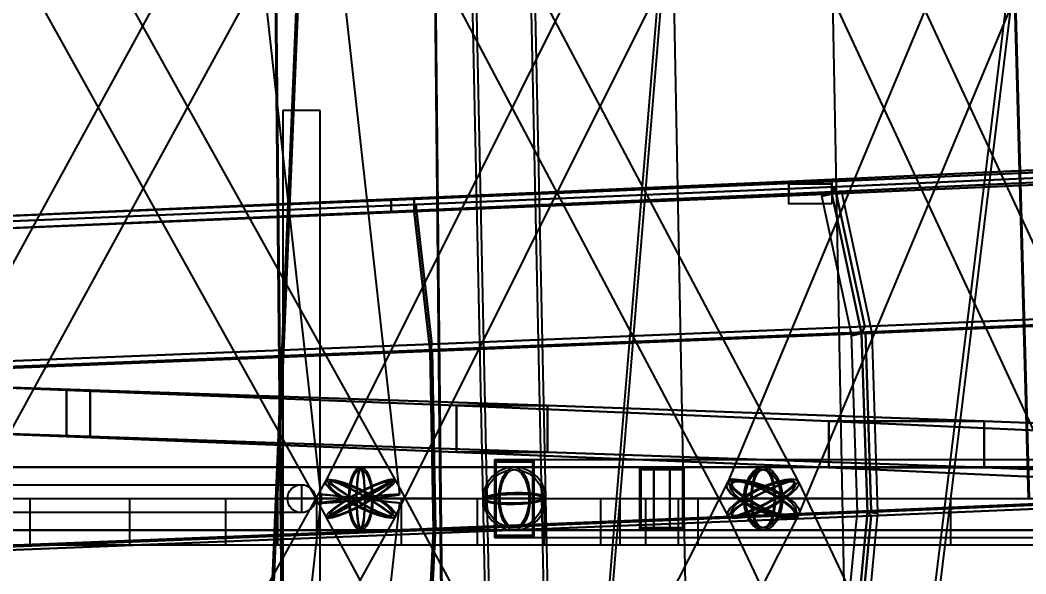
# Model space of a CAD drawing. Header units: millimetres. Extents: x -123812 to 252100, y -3000 to 639000.
# Drawn here: x 587 to 7068, y 449515 to 453083 of the extents above; entities that cross this region are included whole.
import ezdxf

# ---------------------------------------------------------------- set-up
doc = ezdxf.new("R2010")
doc.units = ezdxf.units.MM
for name, color, linetype, lineweight in [('D-STR-CORE', 7, 'Continuous', 25), ('D-STR-DECK', 7, 'Continuous', 25), ('D-STR-DIM', 7, 'Continuous', 13), ('D-STR-STRC', 7, 'Continuous', 25)]:
    doc.layers.add(name, color=color, linetype=linetype, lineweight=lineweight)
doc.styles.add('OpenSansCondensed-Light', font='OpenSansCondensed-Light.ttf')
doc.styles.add('TOWER_UNICODE', font='Arial Unicode.ttf')
doc.dimstyles.new('EZDXF', dxfattribs={"dimtxt": 0.25, "dimasz": 0.175, "dimexe": 0.375, "dimexo": 0.125, "dimgap": 0.1, "dimtad": 1, "dimlfac": 100, "dimzin": 12, "dimdsep": 46, "dimtxsty": 'OpenSansCondensed-Light', "dimblk": 'ARCHTICK', "dimcen": 2.5, "dimazin": 3, "dimtfac": 0.5, "dimtmove": 2, "dimatfit": 3})

# ---------------------------------------------------------------- blocks, each defined once
blk = doc.blocks.new('_ARCHTICK')
at = {"color": 0, "linetype": 'BYBLOCK', "const_width": 0.15}
blk.add_lwpolyline([(-0.5, -0.5), (0.5, 0.5)], dxfattribs=at)

msp = doc.modelspace()

# ---------------------------------------------------------------- linework, layer by layer
at = {"layer": 'D-STR-CORE'}
for points in [[(2280, 375000), (2520, 375000), (2520, 452500), (2280, 452500)], [(2280, 375000), (2520, 375000), (2520, 452500), (2280, 452500)], [(-2400, 450090), (2400, 450090), (2400, 449910), (-2400, 449910)], [(2400, 449910), (-2400, 449910), (-2400, 450090), (2400, 450090)]]:
    msp.add_lwpolyline(points, close=True, dxfattribs=at)
msp.add_circle((2400, 450000), 90, dxfattribs=at)
at = {"layer": 'D-STR-DECK'}
for points in [[(0, 445000), (0, 455000), (2453.9, 455000), (2036.2, 445000)], [(0, 445000), (0, 455000), (2453.9, 455000), (2036.2, 445000)], [(2025.8, 445000), (2443.5, 455000), (4865.8, 455000), (4037.6, 445000)], [(2025.8, 445000), (2443.5, 455000), (4865.8, 455000), (4037.6, 445000)], [(4016.9, 445000), (4845.1, 455000), (7194.4, 455000), (5969.9, 445000)], [(4016.9, 445000), (4845.1, 455000), (7194.4, 455000), (5969.9, 445000)], [(5939.2, 445000), (7163.8, 455000), (9400, 455000), (7800, 445000)], [(5939.2, 445000), (7163.8, 455000), (9400, 455000), (7800, 445000)], [(5541.1, 451963.6), (5541.1, 452043.6), (7993.9, 452157.3), (7993.9, 452077.3)], [(5541.1, 452043.6), (5817.1, 452043.6), (8391.2, 452157.3), (7993.9, 452157.3)], [(5817.1, 452043.6), (5817.1, 451963.6), (8391.2, 452077.3), (8391.2, 452157.3)], [(5817.1, 451963.6), (5837.6, 452009), (8420.7, 452122.7), (8391.2, 452077.3)], [(5837.6, 452009), (6030.3, 451109), (8698.2, 451222.7), (8420.7, 452122.7)], [(2977.5, 451850), (2977.5, 451930), (5541.1, 452043.6), (5541.1, 451963.6)], [(2977.5, 451930), (3126.1, 451930), (5817.1, 452043.6), (5541.1, 452043.6)], [(3126.1, 451930), (3126.1, 451850), (5817.1, 451963.6), (5817.1, 452043.6)], [(5817.1, 451963.6), (5541.1, 451963.6), (7993.9, 452077.3), (8391.2, 452077.3)], [(5817.1, 451963.6), (5541.1, 451963.6), (5541.1, 452043.6), (5817.1, 452043.6)], [(5817.1, 451963.6), (5541.1, 451963.6), (5541.1, 452043.6), (5817.1, 452043.6)], [(5817.1, 451898.6), (5541.1, 451898.6), (5541.1, 452028.6), (5817.1, 452028.6)], [(6009.8, 451063.6), (5817.1, 451963.6), (8391.2, 452077.3), (8668.7, 451177.3)], [(3126.1, 451850), (2977.5, 451850), (5541.1, 451963.6), (5817.1, 451963.6)], [(3126.1, 451850), (3137.1, 451895.4), (5837.6, 452009), (5817.1, 451963.6)], [(3229.9, 450950), (3126.1, 451850), (5817.1, 451963.6), (6009.8, 451063.6)], [(3137.1, 451895.4), (3240.9, 450995.4), (6030.3, 451109), (5837.6, 452009)], [(5946.2, 451050), (5753.5, 451950), (5880.6, 451977.2), (6073.3, 451077.2)], [(6009.8, 451063.6), (5817.1, 451963.6), (5837.6, 452009), (6030.3, 451109)], [(6009.8, 451063.6), (5817.1, 451963.6), (5837.6, 452009), (6030.3, 451109)], [(359.5, 451736.4), (359.5, 451816.4), (2977.5, 451930), (2977.5, 451850)], [(359.5, 451816.4), (377.5, 451816.4), (3126.1, 451930), (2977.5, 451930)], [(377.5, 451816.4), (377.5, 451736.4), (3126.1, 451850), (3126.1, 451930)], [(377.5, 451736.4), (378.8, 451781.7), (3137.1, 451895.4), (3126.1, 451850)], [(378.8, 451781.7), (391.3, 450881.7), (3240.9, 450995.4), (3137.1, 451895.4)], [(3126.1, 451850), (2977.5, 451850), (2977.5, 451930), (3126.1, 451930)], [(3126.1, 451850), (2977.5, 451850), (2977.5, 451930), (3126.1, 451930)], [(3229.9, 450950), (3126.1, 451850), (3137.1, 451895.4), (3240.9, 450995.4)], [(3229.9, 450950), (3126.1, 451850), (3137.1, 451895.4), (3240.9, 450995.4)], [(377.5, 451736.4), (359.5, 451736.4), (2977.5, 451850), (3126.1, 451850)], [(390, 450836.4), (377.5, 451736.4), (3126.1, 451850), (3229.9, 450950)], [(6030.3, 451109), (6009.8, 451063.6), (8668.7, 451177.3), (8698.2, 451222.7)], [(6009.8, 451063.6), (6034.5, 451071.9), (8704.3, 451185.6), (8668.7, 451177.3)], [(6047.1, 449913.6), (6009.8, 451063.6), (8668.7, 451177.3), (8722.4, 450027.3)], [(6034.5, 451071.9), (6071.8, 449921.9), (8758, 450035.6), (8704.3, 451185.6)], [(3240.9, 450995.4), (3229.9, 450950), (6009.8, 451063.6), (6030.3, 451109)], [(3229.9, 450950), (3243.2, 450958.3), (6034.5, 451071.9), (6009.8, 451063.6)], [(3250, 449800), (3229.9, 450950), (6009.8, 451063.6), (6047.1, 449913.6)], [(3243.2, 450958.3), (3263.3, 449808.3), (6071.8, 449921.9), (6034.5, 451071.9)], [(5982.1, 449911.5), (5944.8, 451061.5), (6074.8, 451065.7), (6112, 449915.7)], [(6047.1, 449913.6), (6009.8, 451063.6), (6034.5, 451071.9), (6071.8, 449921.9)], [(6047.1, 449913.6), (6009.8, 451063.6), (6034.5, 451071.9), (6071.8, 449921.9)], [(391.3, 450881.7), (390, 450836.4), (3229.9, 450950), (3240.9, 450995.4)], [(390, 450836.4), (391.6, 450844.7), (3243.2, 450958.3), (3229.9, 450950)], [(392.4, 449686.4), (390, 450836.4), (3229.9, 450950), (3250, 449800)], [(391.6, 450844.7), (394, 449694.7), (3263.3, 449808.3), (3243.2, 450958.3)], [(3250, 449800), (3229.9, 450950), (3243.2, 450958.3), (3263.3, 449808.3)], [(3250, 449800), (3229.9, 450950), (3243.2, 450958.3), (3263.3, 449808.3)], [(1039.1, 450400), (1039.1, 450700), (-1942.7, 450800), (-1942.7, 450500)], [(1039.1, 450700), (886.1, 450700), (-1656.7, 450800), (-1942.7, 450800)], [(886.1, 450700), (886.1, 450400), (-1656.7, 450500), (-1656.7, 450800)], [(886.1, 450400), (1039.1, 450400), (1039.1, 450700), (886.1, 450700)], [(3986.1, 450600), (3399.2, 450600), (886.1, 450700), (1039.1, 450700)], [(3399.2, 450600), (3399.2, 450300), (886.1, 450400), (886.1, 450700)], [(886.1, 450400), (1039.1, 450400), (1039.1, 450700), (886.1, 450700)], [(3986.1, 450300), (3986.1, 450600), (1039.1, 450700), (1039.1, 450400)], [(3399.2, 450300), (3986.1, 450300), (3986.1, 450600), (3399.2, 450600)], [(6799.6, 450500), (5798.4, 450500), (3399.2, 450600), (3986.1, 450600)], [(5798.4, 450500), (5798.4, 450200), (3399.2, 450300), (3399.2, 450600)], [(3399.2, 450300), (3986.1, 450300), (3986.1, 450600), (3399.2, 450600)], [(6799.6, 450200), (6799.6, 450500), (3986.1, 450600), (3986.1, 450300)], [(886.1, 450400), (1039.1, 450400), (-1942.7, 450500), (-1656.7, 450500)], [(5798.4, 450200), (6799.6, 450200), (6799.6, 450500), (5798.4, 450500)], [(9385.4, 450400), (8003.5, 450400), (5798.4, 450500), (6799.6, 450500)], [(8003.5, 450400), (8003.5, 450100), (5798.4, 450200), (5798.4, 450500)], [(5798.4, 450200), (6799.6, 450200), (6799.6, 450500), (5798.4, 450500)], [(9385.4, 450100), (9385.4, 450400), (6799.6, 450500), (6799.6, 450200)], [(3399.2, 450300), (3986.1, 450300), (1039.1, 450400), (886.1, 450400)], [(5798.4, 450200), (6799.6, 450200), (3986.1, 450300), (3399.2, 450300)], [(8003.5, 450100), (9385.4, 450100), (6799.6, 450200), (5798.4, 450200)], [(5947.6, 448863.6), (6047.1, 449913.6), (8722.4, 450027.3), (8579.2, 448977.3)], [(6071.8, 449921.9), (6047.1, 449913.6), (8722.4, 450027.3), (8758, 450035.6)], [(6047.1, 449913.6), (6070.9, 449890.3), (8756.6, 450004), (8722.4, 450027.3)], [(0, 449700), (0, 450000), (2245.1, 450000), (2245.1, 449700)], [(0, 449700), (0, 450000), (2245.1, 450000), (2245.1, 449700)], [(652.6, 449700), (652.6, 450000), (4451.7, 450000), (4451.7, 449700)], [(652.6, 449700), (652.6, 450000), (4451.7, 450000), (4451.7, 449700)], [(1294.1, 449700), (1294.1, 450000), (6582.2, 450000), (6582.2, 449700)], [(1294.1, 449700), (1294.1, 450000), (6582.2, 450000), (6582.2, 449700)], [(1913.4, 449700), (1913.4, 450000), (8600, 450000), (8600, 449700)], [(1913.4, 449700), (1913.4, 450000), (8600, 450000), (8600, 449700)], [(2500, 449700), (2500, 450000), (10470.7, 450000), (10470.7, 449700)], [(2500, 449700), (2500, 450000), (10470.7, 450000), (10470.7, 449700)], [(3043.8, 449700), (3043.8, 450000), (12162.2, 450000), (12162.2, 449700)], [(3043.8, 449700), (3043.8, 450000), (12162.2, 450000), (12162.2, 449700)], [(3535.5, 449700), (3535.5, 450000), (13645.7, 450000), (13645.7, 449700)], [(3535.5, 449700), (3535.5, 450000), (13645.7, 450000), (13645.7, 449700)], [(3966.8, 449700), (3966.8, 450000), (14895.6, 450000), (14895.6, 449700)], [(3966.8, 449700), (3966.8, 450000), (14895.6, 450000), (14895.6, 449700)], [(4330.1, 449700), (4330.1, 450000), (15890.7, 450000), (15890.7, 449700)], [(4330.1, 449700), (4330.1, 450000), (15890.7, 450000), (15890.7, 449700)], [(4619.4, 449700), (4619.4, 450000), (16613.9, 450000), (16613.9, 449700)], [(4619.4, 449700), (4619.4, 450000), (16613.9, 450000), (16613.9, 449700)], [(4829.6, 449700), (4829.6, 450000), (17052.9, 450000), (17052.9, 449700)], [(4829.6, 449700), (4829.6, 450000), (17052.9, 450000), (17052.9, 449700)], [(4957.2, 449700), (4957.2, 450000), (17200, 450000), (17200, 449700)], [(4957.2, 449700), (4957.2, 450000), (17200, 450000), (17200, 449700)], [(6070.9, 449890.3), (5971.4, 448840.3), (8613.4, 448954), (8756.6, 450004)], [(3196.4, 448750), (3250, 449800), (6047.1, 449913.6), (5947.6, 448863.6)], [(3262.8, 449776.7), (3209.2, 448726.7), (5971.4, 448840.3), (6070.9, 449890.3)], [(3263.3, 449808.3), (3250, 449800), (6047.1, 449913.6), (6071.8, 449921.9)], [(3250, 449800), (3262.8, 449776.7), (6070.9, 449890.3), (6047.1, 449913.6)], [(5882.9, 448869.8), (5982.4, 449919.8), (6111.8, 449907.5), (6012.3, 448857.5)], [(5947.6, 448863.6), (6047.1, 449913.6), (6070.9, 449890.3), (5971.4, 448840.3)], [(5947.6, 448863.6), (6047.1, 449913.6), (6070.9, 449890.3), (5971.4, 448840.3)], [(386, 448636.4), (392.4, 449686.4), (3250, 449800), (3196.4, 448750)], [(394, 449663), (387.5, 448613), (3209.2, 448726.7), (3262.8, 449776.7)], [(394, 449694.7), (392.4, 449686.4), (3250, 449800), (3263.3, 449808.3)], [(392.4, 449686.4), (394, 449663), (3262.8, 449776.7), (3250, 449800)], [(3196.4, 448750), (3250, 449800), (3262.8, 449776.7), (3209.2, 448726.7)], [(3196.4, 448750), (3250, 449800), (3262.8, 449776.7), (3209.2, 448726.7)]]:
    msp.add_lwpolyline(points, close=True, dxfattribs=at)
at = {"layer": 'D-STR-STRC'}
for points in [[(-252.4, 474971.9), (2529.9, 449971.9), (2538.5, 449971.3), (2563.7, 449972.6), (2603.8, 449975.8), (2656.1, 449980.6), (2717, 449986.8), (2782.3, 449993.8), (2847.6, 450001.3), (2908.5, 450008.7), (2960.8, 450015.5), (3000.9, 450021.2), (3026.1, 450025.5), (3034.7, 450028.1), (252.4, 475028.1)], [(3036.6, 474995.8), (3569, 449995.8), (3575.9, 449987.5), (3596.2, 449980.1), (3628.5, 449974.1), (3670.6, 449969.8), (3719.6, 449967.5), (3772.2, 449967.5), (3824.8, 449969.7), (3873.8, 449974), (3915.8, 449980), (3948.1, 449987.4), (3968.4, 449995.7), (3975.3, 450004.2), (3442.9, 475004.2)], [(223.1, 449880.5), (2955.1, 454880.5), (2945.5, 454892.9), (2921.4, 454912.5), (2884.4, 454938.2), (2837, 454968), (2782.5, 455000), (2724.5, 455032), (2667, 455061.8), (2613.9, 455087.5), (2568.9, 455107.1), (2535, 455119.5), (2514.6, 455123.7), (2508.9, 455119.5), (-223.1, 450119.5)], [(-221.4, 454876.3), (2560.9, 449876.3), (2572.5, 449880.5), (2598.4, 449892.9), (2636.8, 449912.5), (2685.2, 449938.2), (2740.1, 449968), (2798, 450000), (2854.7, 450032), (2906.6, 450061.8), (2950, 450087.5), (2981.9, 450107.1), (3000.2, 450119.5), (3003.7, 450123.7), (221.4, 455123.7)], [(2507.9, 454880.5), (5150.9, 449880.5), (5164.7, 449876.3), (5192.7, 449880.5), (5233.2, 449892.9), (5283.4, 449912.5), (5339.8, 449938.2), (5398.5, 449968), (5455.7, 450000), (5507.4, 450032), (5550.1, 450061.8), (5580.8, 450087.5), (5597.5, 450107.1), (5599.1, 450119.5), (2956.1, 455119.5)], [(5049.2, 455107.1), (2553.7, 450107.1), (2561.8, 450087.5), (2585, 450061.8), (2621.6, 450032), (2669.1, 450000), (2724.4, 449968), (2783.6, 449938.2), (2842.7, 449912.5), (2897.7, 449892.9), (2944.8, 449880.5), (2980.9, 449876.3), (3003.4, 449880.5), (3010.9, 449892.9), (5506.4, 454892.9)], [(5047.5, 454892.9), (7371.1, 449892.9), (7386.5, 449880.5), (7416.5, 449876.3), (7459.1, 449880.5), (7511.4, 449892.9), (7569.9, 449912.5), (7630.5, 449938.2), (7689.1, 449968), (7741.7, 450000), (7784.8, 450032), (7815.4, 450061.8), (7831.4, 450087.5), (7831.7, 450107.1), (5508.1, 455107.1)], [(7227.4, 455087.5), (5138.5, 450087.5), (5146.2, 450061.8), (5169.5, 450032), (5206.8, 450000), (5255.6, 449968), (5312.5, 449938.2), (5373.6, 449912.5), (5434.9, 449892.9), (5492, 449880.5), (5541.2, 449876.3), (5579.1, 449880.5), (5603.1, 449892.9), (5611.5, 449912.5), (7700.4, 454912.5)], [(0, 449796.8), (2782.3, 449796.8), (2789.2, 449803.7), (2795.6, 449824), (2801.1, 449856.3), (2805.3, 449898.4), (2807.9, 449947.4), (2808.8, 450000), (2807.9, 450052.6), (2805.3, 450101.6), (2801.1, 450143.7), (2795.6, 450176), (2789.2, 450196.3), (2782.3, 450203.2), (0, 450203.2)], [(0, 449796.8), (2782.3, 449796.8), (2789.2, 449803.7), (2795.6, 449824), (2801.1, 449856.3), (2805.3, 449898.4), (2807.9, 449947.4), (2808.8, 450000), (2807.9, 450052.6), (2805.3, 450101.6), (2801.1, 450143.7), (2795.6, 450176), (2789.2, 450196.3), (2782.3, 450203.2), (0, 450203.2)], [(0, 449796.8), (3772.2, 449796.8), (3798.5, 449803.7), (3823, 449824), (3844, 449856.3), (3860.2, 449898.4), (3870.3, 449947.4), (3873.8, 450000), (3870.3, 450052.6), (3860.2, 450101.6), (3844, 450143.7), (3823, 450176), (3798.5, 450196.3), (3772.2, 450203.2), (0, 450203.2)], [(0, 449796.8), (3772.2, 449796.8), (3798.5, 449803.7), (3823, 449824), (3844, 449856.3), (3860.2, 449898.4), (3870.3, 449947.4), (3873.8, 450000), (3870.3, 450052.6), (3860.2, 450101.6), (3844, 450143.7), (3823, 450176), (3798.5, 450196.3), (3772.2, 450203.2), (0, 450203.2)], [(7601.4, 450203.2), (5375, 450203.2), (5343, 450196.3), (5313.1, 450176), (5287.5, 450143.7), (5267.9, 450101.6), (5255.5, 450052.6), (5251.3, 450000), (5255.5, 449947.4), (5267.9, 449898.4), (5287.5, 449856.3), (5313.1, 449824), (5343, 449803.7), (5375, 449796.8), (7601.4, 449796.8)], [(7601.4, 450203.2), (5375, 450203.2), (5343, 450196.3), (5313.1, 450176), (5287.5, 450143.7), (5267.9, 450101.6), (5255.5, 450052.6), (5251.3, 450000), (5255.5, 449947.4), (5267.9, 449898.4), (5287.5, 449856.3), (5313.1, 449824), (5343, 449803.7), (5375, 449796.8), (7601.4, 449796.8)], [(222.1, 444878.9), (3004.5, 449878.9), (2994.9, 449891.4), (2970.9, 449911.3), (2934, 449937.3), (2886.8, 449967.5), (2832.5, 450000), (2774.7, 450032.5), (2717.5, 450062.7), (2664.7, 450088.7), (2619.9, 450108.6), (2586.1, 450121.1), (2565.8, 450125.4), (2560.2, 450121.1), (-222.1, 445121.1)], [(5695.4, 445121.1), (3005.5, 450121.1), (2991.7, 450125.4), (2963.5, 450121.1), (2923.1, 450108.6), (2873, 450088.7), (2816.8, 450062.7), (2758.2, 450032.5), (2701.3, 450000), (2649.8, 449967.5), (2607.4, 449937.3), (2577, 449911.3), (2560.5, 449891.4), (2559.1, 449878.9), (5249, 444878.9)], [(3060.4, 444891.4), (5602.8, 449891.4), (5594.8, 449911.3), (5571.7, 449937.3), (5535.3, 449967.5), (5487.9, 450000), (5432.9, 450032.5), (5373.9, 450062.7), (5314.9, 450088.7), (5260.1, 450108.6), (5213.1, 450121.1), (5177.1, 450125.4), (5154.7, 450121.1), (5147.2, 450108.6), (2604.8, 445108.6)], [(7968.5, 445108.6), (5604.6, 450108.6), (5589.1, 450121.1), (5559, 450125.4), (5516.3, 450121.1), (5464, 450108.6), (5405.7, 450088.7), (5345.2, 450062.7), (5286.8, 450032.5), (5234.4, 450000), (5191.6, 449967.5), (5161.3, 449937.3), (5145.5, 449911.3), (5145.4, 449891.4), (7509.3, 444891.4)], [(252.4, 424971.9), (3034.7, 449971.9), (3026.1, 449972.9), (3000.9, 449975.8), (2960.8, 449980.3), (2908.5, 449986.2), (2847.6, 449992.9), (2782.3, 450000.2), (2717, 450007.5), (2656.1, 450014.2), (2603.8, 450020), (2563.7, 450024.4), (2538.5, 450027.2), (2529.9, 450028.1), (-252.4, 425028.1)], [(4507.7, 425004.2), (3975.3, 450004.2), (3968.4, 450013.7), (3948.1, 450022.3), (3915.8, 450029.3), (3873.8, 450034.4), (3824.8, 450037.1), (3772.2, 450037.3), (3719.6, 450034.9), (3670.6, 450030.2), (3628.5, 450023.4), (3596.2, 450015), (3575.9, 450005.6), (3569, 449995.8), (4101.4, 424995.8)]]:
    msp.add_lwpolyline(points, dxfattribs=at)
for points in [[(3062, 475000), (3594.4, 450000), (3950, 450000), (3417.6, 475000)], [(3062, 475000), (3594.4, 450000), (3950, 450000), (3417.6, 475000)], [(2214.3, 455000), (2263.5, 450000), (3301.2, 450000), (3249.7, 455000)], [(2220, 455000), (2269.9, 450000), (3294.7, 450000), (3243.9, 455000)], [(4765.8, 455000), (4862.6, 450000), (5887.4, 450000), (5789.7, 455000)], [(4765.8, 455000), (4862.6, 450000), (5887.4, 450000), (5789.7, 455000)], [(6946.2, 455000), (7082.6, 450000), (8120.2, 450000), (7981.6, 455000)], [(6952, 455000), (7089, 450000), (8113.8, 450000), (7975.9, 455000)], [(-51.8, 449800), (4774.2, 449800), (4774.2, 450200), (-51.8, 450200)], [(-51.8, 449800), (4774.2, 449800), (4774.2, 450200), (-51.8, 450200)], [(2704.5, 450000), (2707.2, 449947.4), (2715, 449898.4), (2727.3, 449856.3), (2743.4, 449824), (2762.2, 449803.7), (2782.3, 449796.8), (5375, 449796.8), (5395.1, 449803.7), (5413.9, 449824), (5430, 449856.3), (5442.3, 449898.4), (5450.1, 449947.4), (5452.8, 450000), (5450.1, 450052.6), (5442.3, 450101.6), (5430, 450143.7), (5413.9, 450176), (5395.1, 450196.3), (5375, 450203.2), (2782.3, 450203.2), (2762.2, 450196.3), (2743.4, 450176), (2727.3, 450143.7), (2715, 450101.6), (2707.2, 450052.6)], [(2860.1, 450000), (2857.4, 449947.4), (2849.6, 449898.4), (2837.3, 449856.3), (2821.2, 449824), (2802.4, 449803.7), (2782.3, 449796.8), (2762.2, 449803.7), (2743.4, 449824), (2727.3, 449856.3), (2715, 449898.4), (2707.2, 449947.4), (2704.5, 450000), (2707.2, 450052.6), (2715, 450101.6), (2727.3, 450143.7), (2743.4, 450176), (2762.2, 450196.3), (2782.3, 450203.2), (2802.4, 450196.3), (2821.2, 450176), (2837.3, 450143.7), (2849.6, 450101.6), (2857.4, 450052.6)], [(2704.5, 450000), (2707.2, 449947.4), (2715, 449898.4), (2727.3, 449856.3), (2743.4, 449824), (2762.2, 449803.7), (2782.3, 449796.8), (5375, 449796.8), (5395.1, 449803.7), (5413.9, 449824), (5430, 449856.3), (5442.3, 449898.4), (5450.1, 449947.4), (5452.8, 450000), (5450.1, 450052.6), (5442.3, 450101.6), (5430, 450143.7), (5413.9, 450176), (5395.1, 450196.3), (5375, 450203.2), (2782.3, 450203.2), (2762.2, 450196.3), (2743.4, 450176), (2727.3, 450143.7), (2715, 450101.6), (2707.2, 450052.6)], [(2860.1, 450000), (2857.4, 449947.4), (2849.6, 449898.4), (2837.3, 449856.3), (2821.2, 449824), (2802.4, 449803.7), (2782.3, 449796.8), (2762.2, 449803.7), (2743.4, 449824), (2727.3, 449856.3), (2715, 449898.4), (2707.2, 449947.4), (2704.5, 450000), (2707.2, 450052.6), (2715, 450101.6), (2727.3, 450143.7), (2743.4, 450176), (2762.2, 450196.3), (2782.3, 450203.2), (2802.4, 450196.3), (2821.2, 450176), (2837.3, 450143.7), (2849.6, 450101.6), (2857.4, 450052.6)], [(2808.8, 450000), (2807.9, 449947.4), (2805.3, 449898.4), (2801.1, 449856.3), (2795.6, 449824), (2789.2, 449803.7), (2782.3, 449796.8), (2775.4, 449803.7), (2769, 449824), (2763.6, 449856.3), (2759.3, 449898.4), (2756.7, 449947.4), (2755.8, 450000), (2756.7, 450052.6), (2759.3, 450101.6), (2763.6, 450143.7), (2769, 450176), (2775.4, 450196.3), (2782.3, 450203.2), (2789.2, 450196.3), (2795.6, 450176), (2801.1, 450143.7), (2805.3, 450101.6), (2807.9, 450052.6)], [(2808.8, 450000), (2807.9, 449947.4), (2805.3, 449898.4), (2801.1, 449856.3), (2795.6, 449824), (2789.2, 449803.7), (2782.3, 449796.8), (2775.4, 449803.7), (2769, 449824), (2763.6, 449856.3), (2759.3, 449898.4), (2756.7, 449947.4), (2755.8, 450000), (2756.7, 450052.6), (2759.3, 450101.6), (2763.6, 450143.7), (2769, 450176), (2775.4, 450196.3), (2782.3, 450203.2), (2789.2, 450196.3), (2795.6, 450176), (2801.1, 450143.7), (2805.3, 450101.6), (2807.9, 450052.6)], [(3569, 450000), (3575.9, 449947.4), (3596.2, 449898.4), (3628.5, 449856.3), (3670.6, 449824), (3719.6, 449803.7), (3772.2, 449796.8), (3824.8, 449803.7), (3873.8, 449824), (3915.9, 449856.3), (3948.2, 449898.4), (3968.5, 449947.4), (3975.4, 450000), (3968.5, 450052.6), (3948.2, 450101.6), (3915.9, 450143.7), (3873.8, 450176), (3824.8, 450196.3), (3772.2, 450203.2), (3719.6, 450196.3), (3670.6, 450176), (3628.5, 450143.7), (3596.2, 450101.6), (3575.9, 450052.6)], [(3647.2, 449750), (8304.5, 449750), (8304.5, 450250), (3647.2, 450250)], [(3897.2, 450250), (3647.2, 450250), (3647.2, 449750), (3897.2, 449750)], [(3647.2, 449750), (8304.5, 449750), (8304.5, 450250), (3647.2, 450250)], [(3647.2, 450250), (3897.2, 450250), (3897.2, 449750), (3647.2, 449750)], [(3891.2, 450238), (3653.2, 450238), (3653.2, 449762), (3891.2, 449762)], [(3653.2, 450238), (3891.2, 450238), (3891.2, 449762), (3653.2, 449762)], [(3873.8, 450000), (3870.3, 449947.4), (3860.2, 449898.4), (3844, 449856.3), (3823, 449824), (3798.5, 449803.7), (3772.2, 449796.8), (3745.9, 449803.7), (3721.4, 449824), (3700.3, 449856.3), (3684.2, 449898.4), (3674, 449947.4), (3670.6, 450000), (3674, 450052.6), (3684.2, 450101.6), (3700.3, 450143.7), (3721.4, 450176), (3745.9, 450196.3), (3772.2, 450203.2), (3798.5, 450196.3), (3823, 450176), (3844, 450143.7), (3860.2, 450101.6), (3870.3, 450052.6)], [(3873.8, 450000), (3870.3, 449947.4), (3860.2, 449898.4), (3844, 449856.3), (3823, 449824), (3798.5, 449803.7), (3772.2, 449796.8), (3745.9, 449803.7), (3721.4, 449824), (3700.3, 449856.3), (3684.2, 449898.4), (3674, 449947.4), (3670.6, 450000), (3674, 450052.6), (3684.2, 450101.6), (3700.3, 450143.7), (3721.4, 450176), (3745.9, 450196.3), (3772.2, 450203.2), (3798.5, 450196.3), (3823, 450176), (3844, 450143.7), (3860.2, 450101.6), (3870.3, 450052.6)], [(4581, 449800), (8320.9, 449800), (8320.9, 450200), (4581, 450200)], [(4581, 450200), (4863.8, 450200), (4863.8, 449800), (4581, 449800)], [(4581, 449800), (8320.9, 449800), (8320.9, 450200), (4581, 450200)], [(4581, 450200), (4863.8, 450200), (4863.8, 449800), (4581, 449800)], [(4670.7, 450200), (4774.2, 450200), (4774.2, 449800), (4670.7, 449800)], [(4670.7, 450200), (4774.2, 450200), (4774.2, 449800), (4670.7, 449800)], [(5498.7, 450000), (5494.5, 449947.4), (5482.1, 449898.4), (5462.5, 449856.3), (5436.9, 449824), (5407, 449803.7), (5375, 449796.8), (5343, 449803.7), (5313.1, 449824), (5287.5, 449856.3), (5267.9, 449898.4), (5255.5, 449947.4), (5251.3, 450000), (5255.5, 450052.6), (5267.9, 450101.6), (5287.5, 450143.7), (5313.1, 450176), (5343, 450196.3), (5375, 450203.2), (5407, 450196.3), (5436.9, 450176), (5462.5, 450143.7), (5482.1, 450101.6), (5494.5, 450052.6)], [(5498.7, 450000), (5494.5, 449947.4), (5482.1, 449898.4), (5462.5, 449856.3), (5436.9, 449824), (5407, 449803.7), (5375, 449796.8), (5343, 449803.7), (5313.1, 449824), (5287.5, 449856.3), (5267.9, 449898.4), (5255.5, 449947.4), (5251.3, 450000), (5255.5, 450052.6), (5267.9, 450101.6), (5287.5, 450143.7), (5313.1, 450176), (5343, 450196.3), (5375, 450203.2), (5407, 450196.3), (5436.9, 450176), (5462.5, 450143.7), (5482.1, 450101.6), (5494.5, 450052.6)], [(5452.8, 450000), (5450.1, 449947.4), (5442.3, 449898.4), (5430, 449856.3), (5413.9, 449824), (5395.1, 449803.7), (5375, 449796.8), (5354.9, 449803.7), (5336.1, 449824), (5320, 449856.3), (5307.7, 449898.4), (5299.9, 449947.4), (5297.2, 450000), (5299.9, 450052.6), (5307.7, 450101.6), (5320, 450143.7), (5336.1, 450176), (5354.9, 450196.3), (5375, 450203.2), (5395.1, 450196.3), (5413.9, 450176), (5430, 450143.7), (5442.3, 450101.6), (5450.1, 450052.6)], [(5452.8, 450000), (5450.1, 449947.4), (5442.3, 449898.4), (5430, 449856.3), (5413.9, 449824), (5395.1, 449803.7), (5375, 449796.8), (5354.9, 449803.7), (5336.1, 449824), (5320, 449856.3), (5307.7, 449898.4), (5299.9, 449947.4), (5297.2, 450000), (5299.9, 450052.6), (5307.7, 450101.6), (5320, 450143.7), (5336.1, 450176), (5354.9, 450196.3), (5375, 450203.2), (5395.1, 450196.3), (5413.9, 450176), (5430, 450143.7), (5442.3, 450101.6), (5450.1, 450052.6)], [(2853.9, 450000), (2851.5, 449951.5), (2844.3, 449906.4), (2833, 449867.6), (2818.1, 449837.9), (2800.8, 449819.2), (2782.3, 449812.8), (2763.8, 449819.2), (2746.5, 449837.9), (2731.6, 449867.6), (2720.3, 449906.4), (2713.1, 449951.5), (2710.7, 450000), (2713.1, 450048.5), (2720.3, 450093.6), (2731.6, 450132.4), (2746.5, 450162.1), (2763.8, 450180.8), (2782.3, 450187.2), (2800.8, 450180.8), (2818.1, 450162.1), (2833, 450132.4), (2844.3, 450093.6), (2851.5, 450048.5)], [(2853.9, 450000), (2851.5, 449951.5), (2844.3, 449906.4), (2833, 449867.6), (2818.1, 449837.9), (2800.8, 449819.2), (2782.3, 449812.8), (2763.8, 449819.2), (2746.5, 449837.9), (2731.6, 449867.6), (2720.3, 449906.4), (2713.1, 449951.5), (2710.7, 450000), (2713.1, 450048.5), (2720.3, 450093.6), (2731.6, 450132.4), (2746.5, 450162.1), (2763.8, 450180.8), (2782.3, 450187.2), (2800.8, 450180.8), (2818.1, 450162.1), (2833, 450132.4), (2844.3, 450093.6), (2851.5, 450048.5)], [(2806.7, 450000), (2805.9, 449951.5), (2803.5, 449906.4), (2799.6, 449867.6), (2794.5, 449837.9), (2788.6, 449819.2), (2782.3, 449812.8), (2776, 449819.2), (2770.1, 449837.9), (2765, 449867.6), (2761.1, 449906.4), (2758.7, 449951.5), (2757.9, 450000), (2758.7, 450048.5), (2761.1, 450093.6), (2765, 450132.4), (2770.1, 450162.1), (2776, 450180.8), (2782.3, 450187.2), (2788.6, 450180.8), (2794.5, 450162.1), (2799.6, 450132.4), (2803.5, 450093.6), (2805.9, 450048.5)], [(2806.7, 450000), (2805.9, 449951.5), (2803.5, 449906.4), (2799.6, 449867.6), (2794.5, 449837.9), (2788.6, 449819.2), (2782.3, 449812.8), (2776, 449819.2), (2770.1, 449837.9), (2765, 449867.6), (2761.1, 449906.4), (2758.7, 449951.5), (2757.9, 450000), (2758.7, 450048.5), (2761.1, 450093.6), (2765, 450132.4), (2770.1, 450162.1), (2776, 450180.8), (2782.3, 450187.2), (2788.6, 450180.8), (2794.5, 450162.1), (2799.6, 450132.4), (2803.5, 450093.6), (2805.9, 450048.5)], [(3959.4, 450000), (3953, 449951.5), (3934.3, 449906.4), (3904.5, 449867.6), (3865.8, 449837.9), (3820.6, 449819.2), (3772.2, 449812.8), (3723.7, 449819.2), (3678.6, 449837.9), (3639.8, 449867.6), (3610.1, 449906.4), (3591.4, 449951.5), (3585, 450000), (3591.4, 450048.5), (3610.1, 450093.6), (3639.8, 450132.4), (3678.6, 450162.1), (3723.7, 450180.8), (3772.2, 450187.2), (3820.6, 450180.8), (3865.8, 450162.1), (3904.5, 450132.4), (3934.3, 450093.6), (3953, 450048.5)], [(3865.8, 450000), (3862.6, 449951.5), (3853.2, 449906.4), (3838.4, 449867.6), (3819, 449837.9), (3796.4, 449819.2), (3772.2, 449812.8), (3748, 449819.2), (3725.4, 449837.9), (3706, 449867.6), (3691.1, 449906.4), (3681.8, 449951.5), (3678.6, 450000), (3681.8, 450048.5), (3691.1, 450093.6), (3706, 450132.4), (3725.4, 450162.1), (3748, 450180.8), (3772.2, 450187.2), (3796.4, 450180.8), (3819, 450162.1), (3838.4, 450132.4), (3853.2, 450093.6), (3862.6, 450048.5)], [(3865.8, 450000), (3862.6, 449951.5), (3853.2, 449906.4), (3838.4, 449867.6), (3819, 449837.9), (3796.4, 449819.2), (3772.2, 449812.8), (3748, 449819.2), (3725.4, 449837.9), (3706, 449867.6), (3691.1, 449906.4), (3681.8, 449951.5), (3678.6, 450000), (3681.8, 450048.5), (3691.1, 450093.6), (3706, 450132.4), (3725.4, 450162.1), (3748, 450180.8), (3772.2, 450187.2), (3796.4, 450180.8), (3819, 450162.1), (3838.4, 450132.4), (3853.2, 450093.6), (3862.6, 450048.5)], [(4589.5, 450188), (4855.4, 450188), (4855.4, 449812), (4589.5, 449812)], [(4589.5, 450188), (4855.4, 450188), (4855.4, 449812), (4589.5, 449812)], [(4673.8, 450188), (4771.1, 450188), (4771.1, 449812), (4673.8, 449812)], [(4673.8, 450188), (4771.1, 450188), (4771.1, 449812), (4673.8, 449812)], [(5489, 450000), (5485.1, 449951.5), (5473.7, 449906.4), (5455.6, 449867.6), (5432, 449837.9), (5404.5, 449819.2), (5375, 449812.8), (5345.5, 449819.2), (5318, 449837.9), (5294.4, 449867.6), (5276.3, 449906.4), (5264.9, 449951.5), (5261, 450000), (5264.9, 450048.5), (5276.3, 450093.6), (5294.4, 450132.4), (5318, 450162.1), (5345.5, 450180.8), (5375, 450187.2), (5404.5, 450180.8), (5432, 450162.1), (5455.6, 450132.4), (5473.7, 450093.6), (5485.1, 450048.5)], [(5489, 450000), (5485.1, 449951.5), (5473.7, 449906.4), (5455.6, 449867.6), (5432, 449837.9), (5404.5, 449819.2), (5375, 449812.8), (5345.5, 449819.2), (5318, 449837.9), (5294.4, 449867.6), (5276.3, 449906.4), (5264.9, 449951.5), (5261, 450000), (5264.9, 450048.5), (5276.3, 450093.6), (5294.4, 450132.4), (5318, 450162.1), (5345.5, 450180.8), (5375, 450187.2), (5404.5, 450180.8), (5432, 450162.1), (5455.6, 450132.4), (5473.7, 450093.6), (5485.1, 450048.5)], [(5446.6, 450000), (5444.2, 449951.5), (5437, 449906.4), (5425.7, 449867.6), (5410.8, 449837.9), (5393.5, 449819.2), (5375, 449812.8), (5356.5, 449819.2), (5339.2, 449837.9), (5324.3, 449867.6), (5313, 449906.4), (5305.8, 449951.5), (5303.4, 450000), (5305.8, 450048.5), (5313, 450093.6), (5324.3, 450132.4), (5339.2, 450162.1), (5356.5, 450180.8), (5375, 450187.2), (5393.5, 450180.8), (5410.8, 450162.1), (5425.7, 450132.4), (5437, 450093.6), (5444.2, 450048.5)], [(5446.6, 450000), (5444.2, 449951.5), (5437, 449906.4), (5425.7, 449867.6), (5410.8, 449837.9), (5393.5, 449819.2), (5375, 449812.8), (5356.5, 449819.2), (5339.2, 449837.9), (5324.3, 449867.6), (5313, 449906.4), (5305.8, 449951.5), (5303.4, 450000), (5305.8, 450048.5), (5313, 450093.6), (5324.3, 450132.4), (5339.2, 450162.1), (5356.5, 450180.8), (5375, 450187.2), (5393.5, 450180.8), (5410.8, 450162.1), (5425.7, 450132.4), (5437, 450093.6), (5444.2, 450048.5)], [(2895.5, 450000), (2943, 449968), (2979.6, 449938.2), (3002.8, 449912.5), (3010.9, 449892.9), (3003.4, 449880.5), (2980.9, 449876.3), (2944.8, 449880.5), (2897.7, 449892.9), (2842.7, 449912.5), (2783.6, 449938.2), (2724.4, 449968), (2669.1, 450000), (2621.6, 450032), (2585, 450061.8), (2561.8, 450087.5), (2553.7, 450107.1), (2561.2, 450119.5), (2583.7, 450123.7), (2619.8, 450119.5), (2666.9, 450107.1), (2721.9, 450087.5), (2781, 450061.8), (2840.2, 450032)], [(2701.3, 450000), (2649.8, 449967.5), (2607.4, 449937.3), (2577, 449911.3), (2560.5, 449891.4), (2559.1, 449878.9), (2573, 449874.6), (2601.1, 449878.9), (2641.5, 449891.4), (2691.6, 449911.3), (2747.8, 449937.3), (2806.4, 449967.5), (2863.3, 450000), (2914.8, 450032.5), (2957.2, 450062.7), (2987.6, 450088.7), (3004.1, 450108.6), (3005.5, 450121.1), (2991.7, 450125.4), (2963.5, 450121.1), (2923.1, 450108.6), (2873, 450088.7), (2816.8, 450062.7), (2758.2, 450032.5)], [(2732.1, 450000), (2789.9, 449967.5), (2847.1, 449937.3), (2899.9, 449911.3), (2944.7, 449891.4), (2978.5, 449878.9), (2998.8, 449874.6), (3004.5, 449878.9), (2994.9, 449891.4), (2970.9, 449911.3), (2934, 449937.3), (2886.8, 449967.5), (2832.5, 450000), (2774.7, 450032.5), (2717.5, 450062.7), (2664.7, 450088.7), (2619.9, 450108.6), (2586.1, 450121.1), (2565.8, 450125.4), (2560.2, 450121.1), (2569.7, 450108.6), (2593.7, 450088.7), (2630.6, 450062.7), (2677.8, 450032.5)], [(2798, 450000), (2740.1, 449968), (2685.2, 449938.2), (2636.8, 449912.5), (2598.4, 449892.9), (2572.5, 449880.5), (2560.9, 449876.3), (2564.4, 449880.5), (2582.7, 449892.9), (2614.7, 449912.5), (2658, 449938.2), (2709.9, 449968), (2766.6, 450000), (2824.5, 450032), (2879.5, 450061.8), (2927.8, 450087.5), (2966.2, 450107.1), (2992.1, 450119.5), (3003.7, 450123.7), (3000.2, 450119.5), (2981.9, 450107.1), (2950, 450087.5), (2906.6, 450061.8), (2854.7, 450032)], [(2884.4, 450000), (2927.2, 449971.1), (2960.2, 449944.2), (2981.1, 449921.1), (2988.4, 449903.4), (2981.7, 449892.3), (2961.4, 449888.5), (2928.8, 449892.3), (2886.3, 449903.4), (2836.8, 449921.1), (2783.4, 449944.2), (2730.1, 449971.1), (2680.2, 450000), (2637.4, 450028.9), (2604.4, 450055.8), (2583.5, 450078.9), (2576.2, 450096.6), (2582.9, 450107.7), (2603.3, 450111.5), (2635.8, 450107.7), (2678.3, 450096.6), (2727.9, 450078.9), (2781.2, 450055.8), (2834.5, 450028.9)], [(2709.2, 450000), (2662.9, 449970.7), (2624.7, 449943.5), (2597.2, 449920.1), (2582.3, 449902.1), (2581.1, 449890.8), (2593.6, 449887), (2618.9, 449890.8), (2655.4, 449902.1), (2700.5, 449920.1), (2751.2, 449943.5), (2804, 449970.7), (2855.4, 450000), (2901.7, 450029.3), (2939.9, 450056.5), (2967.4, 450079.9), (2982.3, 450097.9), (2983.5, 450109.2), (2971, 450113), (2945.7, 450109.2), (2909.2, 450097.9), (2864.1, 450079.9), (2813.4, 450056.5), (2760.6, 450029.3)], [(2737.1, 450000), (2789.1, 449970.7), (2840.7, 449943.5), (2888.4, 449920.1), (2928.8, 449902.1), (2959.2, 449890.8), (2977.5, 449887), (2982.6, 449890.8), (2974, 449902.1), (2952.3, 449920.1), (2919.1, 449943.5), (2876.5, 449970.7), (2827.5, 450000), (2775.5, 450029.3), (2723.9, 450056.5), (2676.3, 450079.9), (2635.9, 450097.9), (2605.4, 450109.2), (2587.1, 450113), (2582, 450109.2), (2590.6, 450097.9), (2612.3, 450079.9), (2645.5, 450056.5), (2688.1, 450029.3)], [(2796.4, 450000), (2744.3, 449971.1), (2694.7, 449944.2), (2651.1, 449921.1), (2616.5, 449903.4), (2593.1, 449892.3), (2582.7, 449888.5), (2585.8, 449892.3), (2602.4, 449903.4), (2631.2, 449921.1), (2670.3, 449944.2), (2717, 449971.1), (2768.2, 450000), (2820.3, 450028.9), (2869.9, 450055.8), (2913.5, 450078.9), (2948.1, 450096.6), (2971.5, 450107.7), (2981.9, 450111.5), (2978.8, 450107.7), (2962.3, 450096.6), (2933.5, 450078.9), (2894.3, 450055.8), (2847.6, 450028.9)], [(5543.2, 450000), (5580.5, 449968), (5603.8, 449938.2), (5611.5, 449912.5), (5603.1, 449892.9), (5579.1, 449880.5), (5541.2, 449876.3), (5492, 449880.5), (5434.9, 449892.9), (5373.6, 449912.5), (5312.5, 449938.2), (5255.6, 449968), (5206.8, 450000), (5169.5, 450032), (5146.2, 450061.8), (5138.5, 450087.5), (5146.9, 450107.1), (5170.9, 450119.5), (5208.8, 450123.7), (5258, 450119.5), (5315.1, 450107.1), (5376.4, 450087.5), (5437.5, 450061.8), (5494.4, 450032)], [(5234.4, 450000), (5191.6, 449967.5), (5161.3, 449937.3), (5145.5, 449911.3), (5145.4, 449891.4), (5160.9, 449878.9), (5191, 449874.6), (5233.7, 449878.9), (5286, 449891.4), (5344.3, 449911.3), (5404.8, 449937.3), (5463.2, 449967.5), (5515.6, 450000), (5558.4, 450032.5), (5588.7, 450062.7), (5604.5, 450088.7), (5604.6, 450108.6), (5589.1, 450121.1), (5559, 450125.4), (5516.3, 450121.1), (5464, 450108.6), (5405.7, 450088.7), (5345.2, 450062.7), (5286.8, 450032.5)], [(5262.1, 450000), (5317.1, 449967.5), (5376.1, 449937.3), (5435.1, 449911.3), (5489.9, 449891.4), (5536.9, 449878.9), (5572.9, 449874.6), (5595.3, 449878.9), (5602.8, 449891.4), (5594.8, 449911.3), (5571.7, 449937.3), (5535.3, 449967.5), (5487.9, 450000), (5432.9, 450032.5), (5373.9, 450062.7), (5314.9, 450088.7), (5260.1, 450108.6), (5213.1, 450121.1), (5177.1, 450125.4), (5154.7, 450121.1), (5147.2, 450108.6), (5155.2, 450088.7), (5178.3, 450062.7), (5214.7, 450032.5)], [(5455.7, 450000), (5398.5, 449968), (5339.8, 449938.2), (5283.4, 449912.5), (5233.2, 449892.9), (5192.7, 449880.5), (5164.7, 449876.3), (5150.9, 449880.5), (5152.5, 449892.9), (5169.2, 449912.5), (5199.9, 449938.2), (5242.6, 449968), (5294.3, 450000), (5351.5, 450032), (5410.2, 450061.8), (5466.6, 450087.5), (5516.8, 450107.1), (5557.3, 450119.5), (5585.3, 450123.7), (5599.1, 450119.5), (5597.5, 450107.1), (5580.8, 450087.5), (5550.1, 450061.8), (5507.4, 450032)], [(5526.6, 450000), (5560.3, 449971.1), (5581.3, 449944.2), (5588.2, 449921.1), (5580.6, 449903.4), (5559, 449892.3), (5524.9, 449888.5), (5480.5, 449892.3), (5429, 449903.4), (5373.8, 449921.1), (5318.6, 449944.2), (5267.3, 449971.1), (5223.4, 450000), (5189.7, 450028.9), (5168.7, 450055.8), (5161.8, 450078.9), (5169.4, 450096.6), (5191, 450107.7), (5225.1, 450111.5), (5269.5, 450107.7), (5321, 450096.6), (5376.2, 450078.9), (5431.4, 450055.8), (5482.7, 450028.9)], [(5248.3, 450000), (5209.6, 449970.7), (5182.3, 449943.5), (5168.1, 449920.1), (5168, 449902.1), (5182, 449890.8), (5209.1, 449887), (5247.6, 449890.8), (5294.7, 449902.1), (5347.3, 449920.1), (5401.8, 449943.5), (5454.5, 449970.7), (5501.7, 450000), (5540.4, 450029.3), (5567.7, 450056.5), (5581.9, 450079.9), (5582, 450097.9), (5568, 450109.2), (5540.9, 450113), (5502.4, 450109.2), (5455.3, 450097.9), (5402.7, 450079.9), (5348.2, 450056.5), (5295.5, 450029.3)], [(5273.2, 450000), (5322.8, 449970.7), (5376, 449943.5), (5429.2, 449920.1), (5478.6, 449902.1), (5521, 449890.8), (5553.4, 449887), (5573.7, 449890.8), (5580.4, 449902.1), (5573.1, 449920.1), (5552.4, 449943.5), (5519.5, 449970.7), (5476.8, 450000), (5427.2, 450029.3), (5374, 450056.5), (5320.8, 450079.9), (5271.4, 450097.9), (5229, 450109.2), (5196.6, 450113), (5176.3, 450109.2), (5169.6, 450097.9), (5176.9, 450079.9), (5197.6, 450056.5), (5230.5, 450029.3)], [(5447.8, 450000), (5396.2, 449971.1), (5343.2, 449944.2), (5292.4, 449921.1), (5247.2, 449903.4), (5210.7, 449892.3), (5185.4, 449888.5), (5173, 449892.3), (5174.4, 449903.4), (5189.4, 449921.1), (5217.1, 449944.2), (5255.6, 449971.1), (5302.2, 450000), (5353.8, 450028.9), (5406.8, 450055.8), (5457.6, 450078.9), (5502.8, 450096.6), (5539.3, 450107.7), (5564.6, 450111.5), (5577, 450107.7), (5575.6, 450096.6), (5560.6, 450078.9), (5532.9, 450055.8), (5494.4, 450028.9)], [(2782.3, 450006.2), (2717, 449998.7), (2656.1, 449991.3), (2603.8, 449984.5), (2563.7, 449978.8), (2538.5, 449974.5), (2529.9, 449971.9), (2538.5, 449971.3), (2563.7, 449972.6), (2603.8, 449975.8), (2656.1, 449980.6), (2717, 449986.8), (2782.3, 449993.8), (2847.6, 450001.3), (2908.5, 450008.7), (2960.8, 450015.5), (3000.9, 450021.2), (3026.1, 450025.5), (3034.7, 450028.1), (3026.1, 450028.7), (3000.9, 450027.4), (2960.8, 450024.2), (2908.5, 450019.4), (2847.6, 450013.2)], [(2782.3, 449999.8), (2717, 450007.1), (2656.1, 450013.8), (2603.8, 450019.7), (2563.7, 450024.2), (2538.5, 450027.1), (2529.9, 450028.1), (2538.5, 450027.2), (2563.7, 450024.4), (2603.8, 450020), (2656.1, 450014.2), (2717, 450007.5), (2782.3, 450000.2), (2847.6, 449992.9), (2908.5, 449986.2), (2960.8, 449980.3), (3000.9, 449975.8), (3026.1, 449972.9), (3034.7, 449971.9), (3026.1, 449972.8), (3000.9, 449975.6), (2960.8, 449980), (2908.5, 449985.8), (2847.6, 449992.5)], [(2782.3, 450005.5), (2723.4, 449998.8), (2668.5, 449992.1), (2621.4, 449986), (2585.2, 449980.9), (2562.5, 449977), (2554.7, 449974.7), (2562.5, 449974.1), (2585.2, 449975.3), (2621.4, 449978.2), (2668.5, 449982.5), (2723.4, 449988.1), (2782.3, 449994.5), (2841.2, 450001.2), (2896.1, 450007.9), (2943.2, 450014), (2979.4, 450019.1), (3002.1, 450023), (3009.9, 450025.3), (3002.1, 450025.9), (2979.4, 450024.7), (2943.2, 450021.8), (2896.1, 450017.5), (2841.2, 450011.9)], [(2782.3, 449999.8), (2723.4, 450006.4), (2668.5, 450012.5), (2621.4, 450017.8), (2585.2, 450021.8), (2562.5, 450024.4), (2554.7, 450025.3), (2562.5, 450024.5), (2585.2, 450022), (2621.4, 450018.1), (2668.5, 450012.8), (2723.4, 450006.8), (2782.3, 450000.2), (2841.2, 449993.6), (2896.1, 449987.5), (2943.2, 449982.2), (2979.4, 449978.2), (3002.1, 449975.6), (3009.9, 449974.7), (3002.1, 449975.5), (2979.4, 449978), (2943.2, 449981.9), (2896.1, 449987.2), (2841.2, 449993.2)], [(3772.2, 449962.7), (3719.6, 449962.9), (3670.6, 449965.6), (3628.5, 449970.7), (3596.2, 449977.7), (3575.9, 449986.3), (3569, 449995.8), (3575.9, 450005.6), (3596.2, 450015), (3628.5, 450023.4), (3670.6, 450030.2), (3719.6, 450034.9), (3772.2, 450037.3), (3824.8, 450037.1), (3873.8, 450034.4), (3915.8, 450029.3), (3948.1, 450022.3), (3968.4, 450013.7), (3975.3, 450004.2), (3968.4, 449994.4), (3948.1, 449985), (3915.8, 449976.6), (3873.8, 449969.8), (3824.8, 449965.1)], [(3772.2, 449967.5), (3719.6, 449967.5), (3670.6, 449969.8), (3628.5, 449974.1), (3596.2, 449980.1), (3575.9, 449987.5), (3569, 449995.8), (3575.9, 450004.3), (3596.2, 450012.6), (3628.5, 450020), (3670.6, 450026), (3719.6, 450030.3), (3772.2, 450032.5), (3824.8, 450032.5), (3873.8, 450030.2), (3915.8, 450025.9), (3948.1, 450019.9), (3968.4, 450012.5), (3975.3, 450004.2), (3968.4, 449995.7), (3948.1, 449987.4), (3915.8, 449980), (3873.8, 449974), (3824.8, 449969.7)], [(3772.2, 449965.7), (3723.7, 449965.8), (3678.6, 449968.3), (3639.8, 449973), (3610.1, 449979.5), (3591.4, 449987.4), (3585, 449996.1), (3591.4, 450005.2), (3610.1, 450013.8), (3639.8, 450021.5), (3678.6, 450027.8), (3723.7, 450032.2), (3772.2, 450034.3), (3820.6, 450034.2), (3865.8, 450031.7), (3904.5, 450027), (3934.3, 450020.5), (3953, 450012.6), (3959.3, 450003.9), (3953, 449994.8), (3934.3, 449986.2), (3904.5, 449978.5), (3865.8, 449972.2), (3820.6, 449967.8)], [(3772.2, 449970.1), (3723.7, 449970.1), (3678.6, 449972.1), (3639.8, 449976.1), (3610.1, 449981.7), (3591.4, 449988.5), (3585, 449996.1), (3591.4, 450004), (3610.1, 450011.6), (3639.8, 450018.4), (3678.6, 450024), (3723.7, 450027.9), (3772.2, 450029.9), (3820.6, 450029.9), (3865.8, 450027.9), (3904.5, 450023.9), (3934.3, 450018.3), (3953, 450011.5), (3959.3, 450003.9), (3953, 449996), (3934.3, 449988.4), (3904.5, 449981.6), (3865.8, 449976), (3820.6, 449972.1)], [(2263.5, 450000), (2312.6, 445000), (3352.6, 445000), (3301.2, 450000)], [(3301.2, 450000), (3283.5, 450000), (3231.6, 450000), (3149.2, 450000), (3041.7, 450000), (2916.6, 450000), (2782.3, 450000), (2648, 450000), (2522.9, 450000), (2415.4, 450000), (2333, 450000), (2281.1, 450000), (2263.5, 450000), (2281.1, 450000), (2333, 450000), (2415.4, 450000), (2522.9, 450000), (2648, 450000), (2782.3, 450000), (2916.6, 450000), (3041.7, 450000), (3149.2, 450000), (3231.6, 450000), (3283.5, 450000)], [(2269.9, 450000), (2319.7, 445000), (3345.5, 445000), (3294.7, 450000)], [(3294.7, 450000), (3277.3, 450000), (3226.1, 450000), (3144.6, 450000), (3038.5, 450000), (2914.9, 450000), (2782.3, 450000), (2649.7, 450000), (2526.1, 450000), (2420, 450000), (2338.5, 450000), (2287.3, 450000), (2269.9, 450000), (2287.3, 450000), (2338.5, 450000), (2420, 450000), (2526.1, 450000), (2649.7, 450000), (2782.3, 450000), (2914.9, 450000), (3038.5, 450000), (3144.6, 450000), (3226.1, 450000), (3277.3, 450000)], [(3594.4, 450000), (4126.8, 425000), (4482.4, 425000), (3950, 450000)], [(3950, 450000), (3943.9, 450000), (3926.2, 450000), (3897.9, 450000), (3861.1, 450000), (3818.2, 450000), (3772.2, 450000), (3726.2, 450000), (3683.3, 450000), (3646.5, 450000), (3618.2, 450000), (3600.4, 450000), (3594.4, 450000), (3600.4, 450000), (3618.2, 450000), (3646.5, 450000), (3683.3, 450000), (3726.2, 450000), (3772.2, 450000), (3818.2, 450000), (3861.1, 450000), (3897.9, 450000), (3926.2, 450000), (3943.9, 450000)], [(3594.4, 450000), (4126.8, 425000), (4482.4, 425000), (3950, 450000)], [(3950, 450000), (3943.9, 450000), (3926.2, 450000), (3897.9, 450000), (3861.1, 450000), (3818.2, 450000), (3772.2, 450000), (3726.2, 450000), (3683.3, 450000), (3646.5, 450000), (3618.2, 450000), (3600.4, 450000), (3594.4, 450000), (3600.4, 450000), (3618.2, 450000), (3646.5, 450000), (3683.3, 450000), (3726.2, 450000), (3772.2, 450000), (3818.2, 450000), (3861.1, 450000), (3897.9, 450000), (3926.2, 450000), (3943.9, 450000)], [(4862.6, 450000), (4959.3, 445000), (5985.1, 445000), (5887.4, 450000)], [(5887.4, 450000), (5870, 450000), (5818.8, 450000), (5737.3, 450000), (5631.2, 450000), (5507.6, 450000), (5375, 450000), (5242.4, 450000), (5118.8, 450000), (5012.7, 450000), (4931.2, 450000), (4880, 450000), (4862.6, 450000), (4880, 450000), (4931.2, 450000), (5012.7, 450000), (5118.8, 450000), (5242.4, 450000), (5375, 450000), (5507.6, 450000), (5631.2, 450000), (5737.3, 450000), (5818.8, 450000), (5870, 450000)], [(4862.6, 450000), (4959.3, 445000), (5985.1, 445000), (5887.4, 450000)], [(5887.4, 450000), (5870, 450000), (5818.8, 450000), (5737.3, 450000), (5631.2, 450000), (5507.6, 450000), (5375, 450000), (5242.4, 450000), (5118.8, 450000), (5012.7, 450000), (4931.2, 450000), (4880, 450000), (4862.6, 450000), (4880, 450000), (4931.2, 450000), (5012.7, 450000), (5118.8, 450000), (5242.4, 450000), (5375, 450000), (5507.6, 450000), (5631.2, 450000), (5737.3, 450000), (5818.8, 450000), (5870, 450000)]]:
    msp.add_lwpolyline(points, close=True, dxfattribs=at)

# ---------------------------------------------------------------- dimensions: what is measured, and where the dimension line sits
at = {"layer": 'D-STR-DIM'}
msp.add_linear_dim(base=(187000, 0), p1=(0, 0), p2=(0, 450000), angle=90, dimstyle='EZDXF', override={"dimtxt": 8400, "dimasz": 3750, "dimexe": 2100, "dimexo": 1800, "dimgap": 2100, "dimtad": 1, "dimdec": 0, "dimlfac": 1, "dimlunit": 2, "dimtxsty": 'TOWER_UNICODE', "dimclrd": 7, "dimclre": 7, "dimclrt": 7}, dxfattribs=at).render()

doc.saveas('drawing.dxf')
